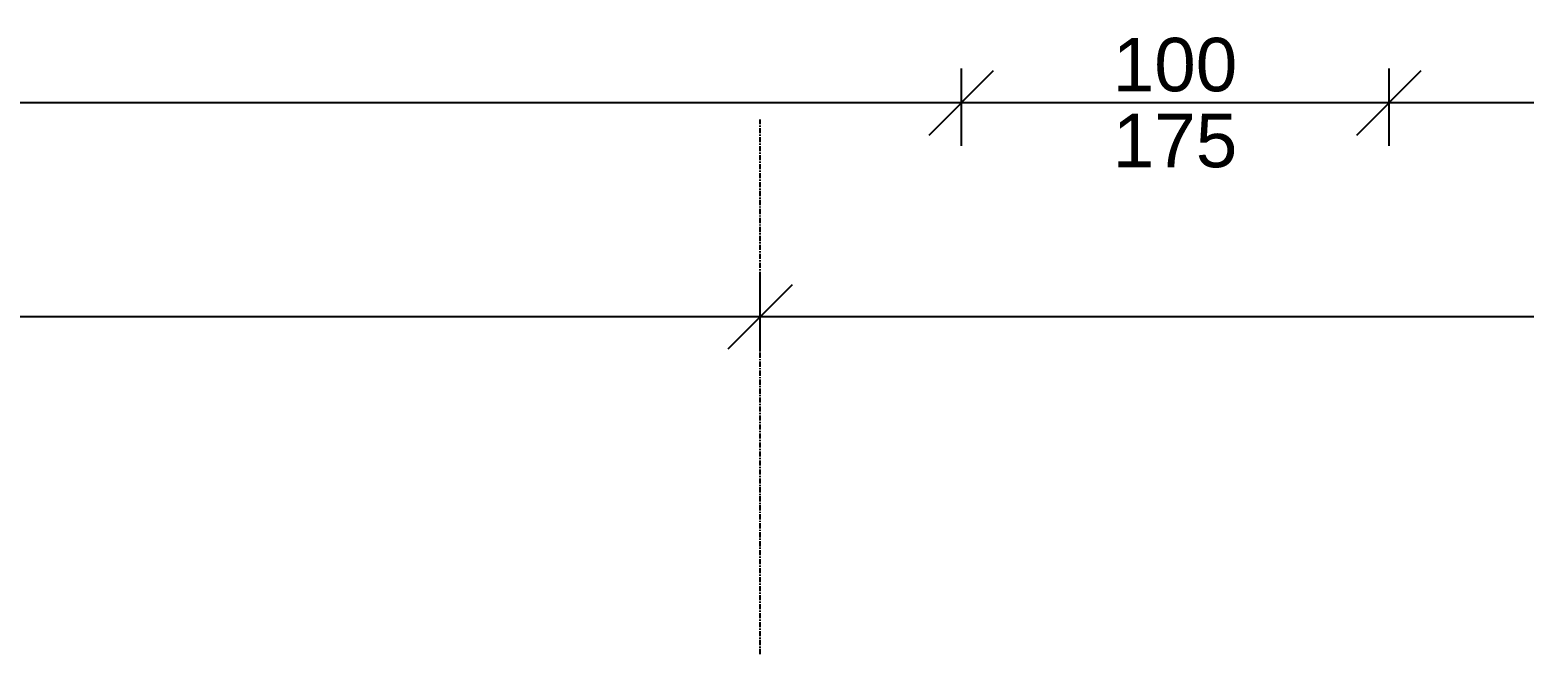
# Model space of a CAD drawing. Extents: x -5566 to 5867, y -120 to 4683.
# Drawn here: x -2758.3 to -2408.9, y -46.8 to 99.1 of the extents above; entities that cross this region are included whole.
import ezdxf

# ---------------------------------------------------------------- set-up
doc = ezdxf.new("R2010")
doc.units = 0
doc.linetypes.add('GRID_LINE', pattern=[2.1, 1.2, -0.3, 0.3, -0.3])
doc.layers.get('0').update_dxf_attribs({"linetype": 'CONTINUOUS'})
doc.layers.get('DEFPOINTS').update_dxf_attribs({"linetype": 'CONTINUOUS'})
doc.layers.add('A-ANNO-DIMS', color=211, linetype='CONTINUOUS')
doc.layers.add('S-GRID', color=1, linetype='CONTINUOUS')
doc.styles.add('ARIAL', font='arial.ttf', dxfattribs={"height": 12.5})
doc.dimstyles.new('100_200_2_5MM_ARIAL_CM', dxfattribs={"dimscale": 30.48, "dimtxt": 12.753242, "dimasz": 0.492126, "dimexe": 0.328084, "dimexo": 0.0625, "dimgap": 0.082021, "dimtad": 1, "dimdec": 0, "dimzin": 0, "dimtxsty": 'ARIAL', "dimblk1": 'OBLIQUE', "dimblk2": 'OBLIQUE', "dimsah": 1, "dimcen": 0.09, "dimdle": 0.328084, "dimazin": 3, "dimtfac": 1, "dimtdec": 4, "dimtix": 1, "dimtmove": 0, "dimatfit": 3, "dimtvp": 1, "dimtolj": 1, "dimtzin": 0})
doc.dimstyles.new('200_100_2_5MM_ARIAL_CM___O', dxfattribs={"dimscale": 30.48, "dimtxt": 12.753242, "dimasz": 0.492126, "dimexe": 0.328084, "dimexo": 0.0625, "dimgap": 0.082021, "dimtad": 1, "dimdec": 0, "dimzin": 0, "dimtxsty": 'ARIAL', "dimblk1": 'OBLIQUE', "dimblk2": 'OBLIQUE', "dimsah": 1, "dimcen": 0.09, "dimdle": 0.328084, "dimazin": 3, "dimtfac": 1, "dimtdec": 4, "dimtix": 1, "dimtmove": 0, "dimatfit": 3, "dimtvp": 1, "dimtolj": 1, "dimtzin": 0})

# ---------------------------------------------------------------- blocks, each defined once
blk = doc.blocks.new('_OBLIQUE')
at = {"color": 0, "linetype": 'BYBLOCK'}
blk.add_line((-0.5, -0.5), (0.5, 0.5), dxfattribs=at)
blk = doc.blocks.new('DIMBLOCK54-LEVEL__9_00')
at = {"layer": 'A-ANNO-DIMS', "color": 0}
for p, q in [((-2587.5, 23.96), (-2587.5, 42.06)), ((-1990, 23.96), (-1990, 42.06)), ((-1980, 32.06), (-2597.5, 32.06))]:
    blk.add_line(p, q, dxfattribs=at)
at = {"layer": 'DEFPOINTS', "color": 0}
for p in [(-2587.5, 32.06), (-2587.5, 22.06), (-1990, 22.06)]:
    blk.add_point(p, dxfattribs=at)
at = {"layer": 'A-ANNO-DIMS', "color": 0, "xscale": 15, "yscale": 15, "zscale": 15, "rotation": 180}
blk.add_blockref('_OBLIQUE', (-2587.5, 32.06), dxfattribs=at)
at = {"layer": 'A-ANNO-DIMS', "color": 0, "xscale": 15, "yscale": 15, "zscale": 15}
blk.add_blockref('_OBLIQUE', (-1990, 32.06), dxfattribs=at)
at = {"layer": 'A-ANNO-DIMS', "color": 0, "insert": (-2288.75, 40.94), "char_height": 12.5, "width": 34.6103, "attachment_point": 5, "style": 'ARIAL'}
blk.add_mtext('\\A1;598', dxfattribs=at)
blk = doc.blocks.new('DIMBLOCK55-LEVEL__9_00')
at = {"layer": 'A-ANNO-DIMS', "color": 0}
for p, q in [((-3187.5, 23.96), (-3187.5, 42.06)), ((-2587.5, 23.96), (-2587.5, 42.06)), ((-2577.5, 32.06), (-3197.5, 32.06))]:
    blk.add_line(p, q, dxfattribs=at)
at = {"layer": 'DEFPOINTS', "color": 0}
for p in [(-3187.5, 32.06), (-3187.5, 22.06), (-2587.5, 22.06)]:
    blk.add_point(p, dxfattribs=at)
at = {"layer": 'A-ANNO-DIMS', "color": 0, "xscale": 15, "yscale": 15, "zscale": 15, "rotation": 180}
blk.add_blockref('_OBLIQUE', (-3187.5, 32.06), dxfattribs=at)
at = {"layer": 'A-ANNO-DIMS', "color": 0, "xscale": 15, "yscale": 15, "zscale": 15}
blk.add_blockref('_OBLIQUE', (-2587.5, 32.06), dxfattribs=at)
at = {"layer": 'A-ANNO-DIMS', "color": 0, "insert": (-2887.5, 40.94), "char_height": 12.5, "width": 34.6103, "attachment_point": 5, "style": 'ARIAL'}
blk.add_mtext('\\A1;600', dxfattribs=at)
blk = doc.blocks.new('DIMBLOCK174-LEVEL__9_00')
at = {"layer": 'A-ANNO-DIMS', "color": 0}
for p, q in [((-2440.5, 90.15), (-2440.5, 72.06)), ((-2340.5, 90.15), (-2340.5, 72.06)), ((-2330.5, 82.06), (-2450.5, 82.06))]:
    blk.add_line(p, q, dxfattribs=at)
at = {"layer": 'DEFPOINTS', "color": 0}
for p in [(-2440.5, 92.06), (-2340.5, 92.06), (-2440.5, 82.06)]:
    blk.add_point(p, dxfattribs=at)
at = {"layer": 'A-ANNO-DIMS', "color": 0, "xscale": 15, "yscale": 15, "zscale": 15, "rotation": 180}
blk.add_blockref('_OBLIQUE', (-2440.5, 82.06), dxfattribs=at)
at = {"layer": 'A-ANNO-DIMS', "color": 0, "xscale": 15, "yscale": 15, "zscale": 15}
blk.add_blockref('_OBLIQUE', (-2340.5, 82.06), dxfattribs=at)
at = {"layer": 'A-ANNO-DIMS', "color": 0, "insert": (-2390.5, 90.94), "char_height": 12.5, "width": 34.6103, "attachment_point": 5, "style": 'ARIAL'}
blk.add_mtext('\\A1;100', dxfattribs=at)
blk = doc.blocks.new('DIMBLOCK175-LEVEL__9_00')
at = {"layer": 'A-ANNO-DIMS', "color": 0}
for p, q in [((-2540.5, 90.15), (-2540.5, 72.06)), ((-2440.5, 90.15), (-2440.5, 72.06)), ((-2430.5, 82.06), (-2550.5, 82.06))]:
    blk.add_line(p, q, dxfattribs=at)
at = {"layer": 'DEFPOINTS', "color": 0}
for p in [(-2540.5, 92.06), (-2440.5, 92.06), (-2540.5, 82.06)]:
    blk.add_point(p, dxfattribs=at)
at = {"layer": 'A-ANNO-DIMS', "color": 0, "xscale": 15, "yscale": 15, "zscale": 15, "rotation": 180}
blk.add_blockref('_OBLIQUE', (-2540.5, 82.06), dxfattribs=at)
at = {"layer": 'A-ANNO-DIMS', "color": 0, "xscale": 15, "yscale": 15, "zscale": 15}
blk.add_blockref('_OBLIQUE', (-2440.5, 82.06), dxfattribs=at)
at = {"layer": 'A-ANNO-DIMS', "color": 0, "char_height": 12.5, "width": 34.6103, "attachment_point": 5, "style": 'ARIAL'}
for s, insert in [('\\A1;100', (-2490.5, 90.94)), ('\\A1;175', (-2490.5, 73.18))]:
    blk.add_mtext(s, dxfattribs=dict(at, insert=insert))
blk = doc.blocks.new('DIMBLOCK176-LEVEL__9_00')
at = {"layer": 'A-ANNO-DIMS', "color": 0}
for p, q in [((-3210, 90.15), (-3210, 72.06)), ((-2540.5, 90.15), (-2540.5, 72.06)), ((-2530.5, 82.06), (-3220, 82.06))]:
    blk.add_line(p, q, dxfattribs=at)
at = {"layer": 'DEFPOINTS', "color": 0}
for p in [(-3210, 92.06), (-2540.5, 92.06), (-3210, 82.06)]:
    blk.add_point(p, dxfattribs=at)
at = {"layer": 'A-ANNO-DIMS', "color": 0, "xscale": 15, "yscale": 15, "zscale": 15, "rotation": 180}
blk.add_blockref('_OBLIQUE', (-3210, 82.06), dxfattribs=at)
at = {"layer": 'A-ANNO-DIMS', "color": 0, "xscale": 15, "yscale": 15, "zscale": 15}
blk.add_blockref('_OBLIQUE', (-2540.5, 82.06), dxfattribs=at)
at = {"layer": 'A-ANNO-DIMS', "color": 0, "insert": (-2875.25, 90.94), "char_height": 12.5, "width": 34.6103, "attachment_point": 5, "style": 'ARIAL'}
blk.add_mtext('\\A1;669', dxfattribs=at)

msp = doc.modelspace()

# ---------------------------------------------------------------- linework, layer by layer
at = {"layer": 'S-GRID', "linetype": 'GRID_LINE'}
msp.add_line((-2587.5, -46.83), (-2587.5, 78.17), dxfattribs=at)

# ---------------------------------------------------------------- dimensions: what is measured, and where the dimension line sits
at = {"layer": 'A-ANNO-DIMS'}
for base, p1, p2, dimstyle, override, picture, middle in [((-3210, 82.05886031), (-2540.5, 92.05886031), (-3210, 92.05886031), '200_100_2_5MM_ARIAL_CM___O', {"dimpost": '<>', "dimfxl": 669.5}, 'DIMBLOCK176-LEVEL__9_00', (-2875.25, 90.94102266)), ((-2440.5, 82.06), (-2340.5, 92.06), (-2440.5, 92.06), '200_100_2_5MM_ARIAL_CM___O', {"dimpost": '<>', "dimfxl": 100}, 'DIMBLOCK174-LEVEL__9_00', (-2390.5, 90.94)), ((-3187.5, 32.06), (-2587.5, 22.06), (-3187.5, 22.06), '100_200_2_5MM_ARIAL_CM', {"dimpost": '<>', "dimfxl": 600}, 'DIMBLOCK55-LEVEL__9_00', (-2887.5, 40.94)), ((-2587.5, 32.05886031), (-1990, 22.05886031), (-2587.5, 22.05886031), '100_200_2_5MM_ARIAL_CM', {"dimpost": '<>', "dimfxl": 597.5}, 'DIMBLOCK54-LEVEL__9_00', (-2288.75, 40.94102266))]:
    dim = msp.add_linear_dim(base=base, p1=p1, p2=p2, dimstyle=dimstyle, override=override, dxfattribs=at)
    dim.commit()
    dim.dimension.update_dxf_attribs({"geometry": picture, "text_midpoint": middle})
dim = msp.add_linear_dim(base=(-2540.5, 82.06), p1=(-2440.5, 92.06), p2=(-2540.5, 92.06), text='<>\\X175', dimstyle='200_100_2_5MM_ARIAL_CM___O', override={"dimpost": '<>', "dimfxl": 100}, dxfattribs=at)
dim.commit()
dim.dimension.update_dxf_attribs({"geometry": 'DIMBLOCK175-LEVEL__9_00', "text_midpoint": (-2490.5, 82.06)})

doc.saveas('drawing.dxf')
